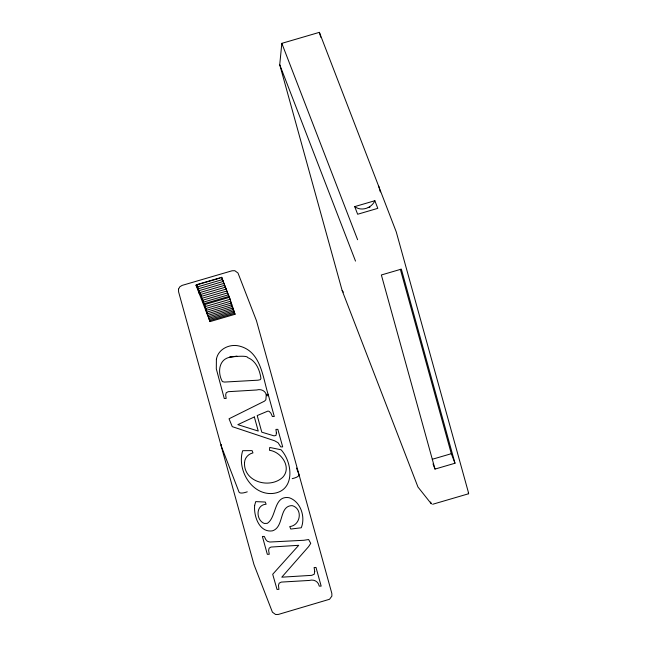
<?xml version="1.0" encoding="UTF-8"?>
<svg xmlns="http://www.w3.org/2000/svg" width="647" height="647" viewBox="0 0 647 647"><rect width="100%" height="100%" fill="white"/><g stroke="black" fill="none" stroke-linecap="round" stroke-linejoin="round"><path stroke-width="0.97" d="M430.611 501.999L431.339 503.876L417.946 486.989L342.166 290.608L279.73 64.716L281.825 43.349L319.392 32.35L396.247 231.877L468.226 491.76L468.622 493.75L432.649 504.28M374.856 200.724C371.677 208.188 361.366 211.715 354.71 206.619L374.856 200.724L377.799 208.35L357.654 214.246L354.71 206.619M230.623 357.12C218.508 358.802 217.384 372.89 222.406 381.609L224.485 382.07L258.016 380.185L260.312 379.66L260.935 378.39C259.762 370.141 256.139 360.913 247.793 357.637C246.863 353.82 215.694 359.425 236.964 356.085M222.673 279.925L223.15 281.534L221.775 277.312L196.793 284.623L196.987 287.074L195.992 285.141L220.004 278.113M198.136 286.702L222.115 279.682M198.872 288.602L222.851 281.591M199.608 290.511L223.587 283.491M200.344 292.42L224.323 285.4M201.08 294.328L225.059 287.308M201.815 296.229L225.795 289.217M202.551 298.138L226.531 291.118M203.287 300.046L227.267 293.026M204.023 301.955L228.003 294.935M203.999 303.403L204.792 305.999L204.153 303.694L229.127 296.383L235.031 314.28L210.057 321.591L195.992 285.141M229.499 297.329L204.517 304.64L204.153 303.694M207.072 313.884L204.517 304.64L205.123 306.605L230.106 299.294M205.123 306.605L205.714 308.514L230.696 301.203M205.714 308.514L206.288 310.35L231.27 303.039M206.288 310.35L206.854 312.105L231.828 304.794M206.854 312.105L207.388 313.779L232.37 306.468M207.388 313.779L207.905 315.356L232.888 308.045M207.905 315.356L208.399 316.836L233.373 309.525M208.399 316.836L208.86 318.203L233.834 310.892M208.86 318.203L209.288 319.456L234.271 312.145M209.288 319.456L209.685 320.588L234.667 313.277M247.267 491.841L244.768 492.569A5.208 2.038 -15.4 0 1 239.034 492.124L221.112 445.67A5.208 2.038 -15.4 0 1 221.411 444.521M292.234 478.675L294.725 477.947A5.208 2.038 -15.4 0 0 298.987 474.574L296.48 468.072M432.285 459.273L451.315 453.701L454.995 463.236L435.01 469.083L433.005 463.883M368.216 207.582L369.963 207.121M468.622 493.75L468.226 493.079M342.166 290.608L343.387 292.145M223.401 281.833L224.622 285.343L224.137 283.742M224.873 285.65L226.094 289.16L225.609 287.551M226.345 289.46L227.558 292.97L227.081 291.368M227.817 293.277L229.03 296.787L228.553 295.178M223.029 280.855L223.886 283.435M224.501 284.672L225.358 287.252M225.973 288.481L226.822 291.061M227.445 292.298L227.93 293.924M232.055 306.573L235.031 314.28M281.825 43.349L357.605 239.722M279.73 64.716L355.51 261.097M229.402 297.733L229.766 298.688L229.127 296.383M230.647 302.942L231.699 305.667M197.796 287.891L198.168 288.845L197.756 287.219M198.904 290.746L198.119 288.15M200.376 294.563L199.583 291.959M201.848 298.372L201.055 295.776M203.32 302.189L202.527 299.585M209.685 320.588L210.057 321.591M197.416 286.5L196.793 284.623L199.349 293.867M378.713 186.085L380.323 191.916M454.995 463.236L401.35 269.128L381.366 274.975L435.01 469.083M400.356 269.298L451.315 453.701M319.392 32.35L320.734 37.211M221.775 277.312L222.067 279.18M203.643 302.472L204.056 304.098L202.907 300.564M202.171 298.655L202.584 300.281L201.435 296.755M200.699 294.846L201.112 296.472L199.963 292.937M199.227 291.029L199.64 292.654L198.492 289.128M244.542 462.524C243.321 481.942 269.961 489.286 282.779 477.251C291.991 467.239 281.275 451.776 269.484 450.296L269.734 447.441L281.073 449.778C292.937 462.702 295.347 491.518 272.395 493.499C251.246 494.963 236.762 469.415 242.69 450.692L252.12 450.619L252.953 452.892C248.432 453.927 244.728 457.785 244.542 462.524M276.398 432.867L276.01 435.463L274.029 435.86L261.792 432.18L257.199 415.568L267.939 411.071L269.144 411.355L270.915 413.215L272.363 416.514L274.288 416.49L268.165 394.322L266.281 394.516L265.868 399.749L264.51 401.148L229.046 418.787L232.249 426.64L274.635 440.785L278.097 442.75L280.766 446.907L282.69 446.883L277.846 429.357L275.921 429.39L276.398 432.867M314.725 571.398L314.232 574.237L311.717 575.345L281.785 577.181L308.595 546.642L310.746 543.399L308.635 539.525L303.944 540.269L269.831 542.032L267.381 541.28L265.78 539.549L264.316 536.436L262.391 536.46L267.324 554.309L269.249 554.285L268.626 550.362L269.136 548.13L271.004 547.055L298.712 545.308L272.702 574.277L277.029 589.433L278.938 589.328L278.477 585.398L279.164 583.157L281.299 582.09L309.25 580.448C313.763 579.122 318.356 581.305 319.246 586.142L321.171 586.117L316.003 567.435L314.102 567.54L314.725 571.398M254.659 505.364C253.584 515.926 259.229 532.772 272.298 530.872C284.413 527.297 278.655 505.728 292.169 505.622C303.031 508.639 300.815 525.388 289.743 526.569L290.77 529.052L301.251 527.782C305.675 517.066 300.734 501.595 289.193 497.729C273.446 495.02 276.795 517.39 267.26 523.366L264.316 523.447C255.791 520.196 255.549 504.83 266.111 504.231L265.302 502.048L255.727 501.619L254.659 505.364M216.397 359.311L216.308 368.879L224.258 398.471L226.183 398.447L225.666 394.929L226.199 392.786L228.197 391.694L256.616 389.987C261.121 388.669 265.715 390.837 266.604 395.681L268.529 395.649C262.658 377.913 261.469 351.353 239.115 346.008C229.62 343.638 218.055 349.065 216.397 359.311M178.523 289.144L178.588 291.821L253.947 564.491L272.419 612.175L275.606 614.504L278.347 614.44L329.549 599.268L331.895 596.073L331.83 593.396L256.471 320.726L237.999 273.034L234.812 270.705L232.071 270.778L182.114 285.4L179.809 286.799L178.523 289.144M254.336 416.951L237.837 424.65L258.242 431.064L254.336 416.951"/></g></svg>
